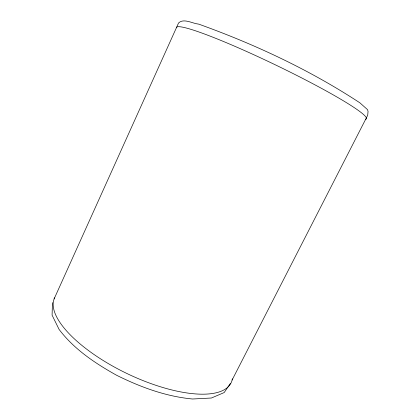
<?xml version="1.0" encoding="UTF-8"?>
<svg xmlns="http://www.w3.org/2000/svg" width="420" height="420" viewBox="0 0 420 420"><rect width="100%" height="100%" fill="white"/><g stroke="black" fill="none" stroke-linecap="round" stroke-linejoin="round"><path stroke-width="0.63" d="M52.448 302.615L52.09 315.168L59.068 329.39C74.099 349.314 95.13 363.269 116.666 375.296C140.532 387.13 165.869 396.512 192.565 399L211.407 398.013L224.185 392.553L230.307 383.534M54.112 298.919L178.563 22.979C183.671 17.955 192.544 23.546 198.382 24.066L199.154 24.281C255.292 44.462 309.944 70.067 359.877 102.821L367.547 109.652L368.056 111.4L367.71 115.248L232.124 379.99M232.355 378.856A97.96 36.871 25.7 0 1 131.764 375.774A97.96 36.871 25.7 0 1 54.59 297.801M176.636 27.263A105.336 9.14 25.7 0 1 280.739 67.457A105.336 9.14 25.7 0 1 365.605 119.348"/></g></svg>
